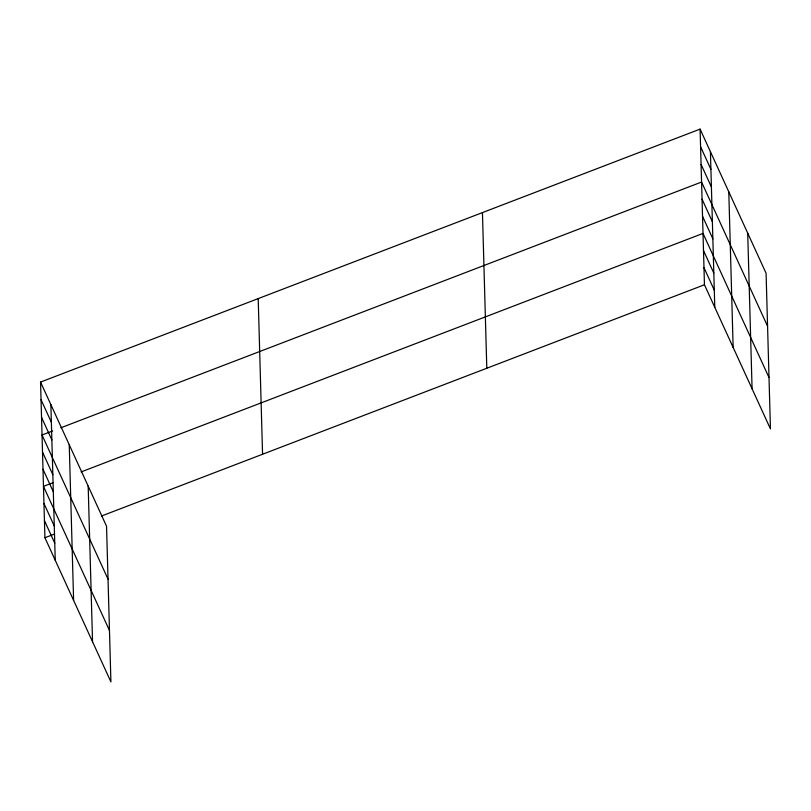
<?xml version="1.0" encoding="UTF-8"?>
<svg xmlns="http://www.w3.org/2000/svg" width="811" height="811" viewBox="0 0 811 811"><rect width="100%" height="100%" fill="white"/><g stroke="black" fill="none" stroke-linecap="round" stroke-linejoin="round"><path stroke-width="1.22" d="M40.55 382.082L106.545 526.238L110.914 681.879L44.919 537.734L40.55 382.082L700.086 129.121L766.081 273.266L770.45 428.918L704.455 284.762L700.086 129.121M52.624 430.945L42.03 435L108.035 579.155M60.855 427.782L701.576 182.039L767.571 326.194M52.887 482.758L43.47 486.367L109.475 630.512M81.12 471.921L703.015 233.406L769.01 377.551M44.919 537.734L54.327 534.114M101.385 516.07L704.455 284.762M700.582 146.761L710.902 169.306M701.079 164.4L711.399 186.946M702.052 199.161L712.372 221.707M702.529 216.284L712.859 238.829M703.492 250.528L713.812 273.074M703.968 267.65L714.298 290.196M41.047 399.722L51.367 422.267M41.543 417.361L51.863 439.917M42.517 452.122L52.837 474.678M42.993 469.245L53.323 491.79M43.956 503.489L54.276 526.035M44.433 520.611L54.763 543.157M747.712 233.142L752.081 388.793M728.785 191.801L733.144 347.443M710.416 151.667L714.775 307.318M482.444 212.594L486.803 368.245M258.202 298.6L262.561 454.251M88.176 486.103L92.545 641.754M69.249 444.763L73.608 600.404M50.87 404.628L55.239 560.279"/></g></svg>
